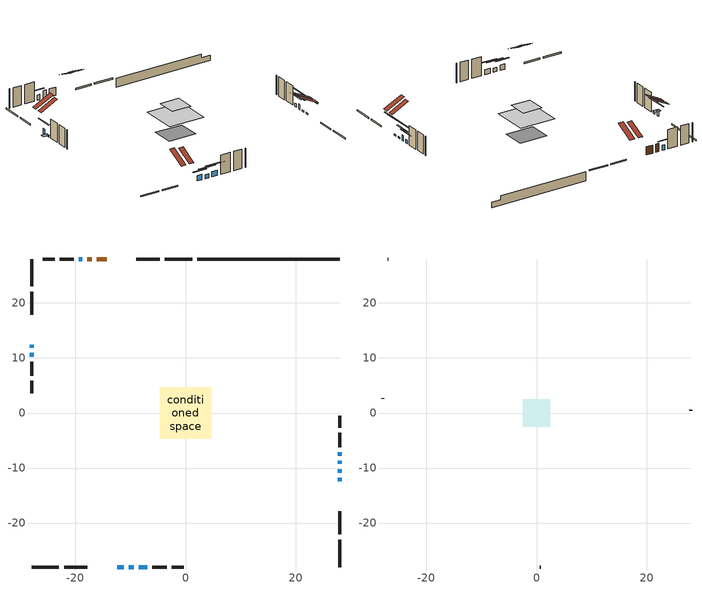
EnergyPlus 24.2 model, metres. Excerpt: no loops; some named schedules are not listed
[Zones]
conditioned space
 floor adiabatic (AdiabaticFloorConstruction): -4.67,-4.67 -4.67,4.67 4.67,4.67 4.67,-4.67 z3.3
 floor foundation (Slab1 construction): -3.62,-2.84 -3.62,2.84 3.62,2.84 3.62,-2.84 z-1.43
 wall outside (RimJoist1 construction): 1.22,27.99 -3.77,27.99 / -27.99,-27.99 -23.01,-27.99 / -27.99,27.99 -27.99,23.01 / 27.99,-27.99 27.99,-23.01 z0.86:1.16
 wall outside (RimJoist2 construction): -4.7,27.99 -8.96,27.99 / -22.08,-27.99 -17.82,-27.99 / -27.99,22.08 -27.99,17.82 / 27.99,-22.08 27.99,-17.82 z0.86:1.16
 wall outside (AdiabaticWallConstruction 1): -14.33,27.99 -16.09,27.99 / -17.02,27.99 -17.83,27.99 z0.86:2.89
 wall outside (AdiabaticWallConstruction): -18.76,27.99 -19.37,27.99 / -12.45,-27.99 -11.23,-27.99 / -8.46,-27.99 -6.93,-27.99 / -27.99,12.45 -27.99,11.84 / 27.99,-9.26 27.99,-8.65 z0.86:2.18; 27.99,-12.45 27.99,-11.78 / 27.99,-10.86 27.99,-10.19 / -27.99,10.91 -27.99,10.24 z0.86:1.27; -10.3,-27.99 -9.38,-27.99 z0.86:1.88; 27.99,-7.73 27.99,-7.11 z0.86:1.72
 wall outside (Wall1 construction): -20.3,27.99 -22.85,27.99 / -6,-27.99 -3.45,-27.99 / -27.99,9.32 -27.99,6.76 / 27.99,-6.19 27.99,-3.63 z0.86:5.74
 wall outside (Wall2 construction): -23.78,27.99 -25.98,27.99 / -2.52,-27.99 -0.32,-27.99 / -27.99,5.84 -27.99,3.63 / 27.99,-2.71 27.99,-0.5 z0.86:5.74
 wall foundation (FoundationWall1 construction): 2.15,27.99,-1.43 2.15,27.99,0.86 25.41,27.99,0.86 25.41,27.99,-0.09 27.99,27.99,-0.09 27.99,27.99,-1.43
 window (WindowConstruction): -18.76,27.99 -19.37,27.99 z0.86:2.18
 window (WindowConstruction 8): 27.99,-12.45 27.99,-11.78 z0.86:1.27
 window (WindowConstruction 9): 27.99,-10.85 27.99,-10.19 z0.86:1.27
 window (WindowConstruction 1): -12.45,-27.99 -11.23,-27.99 z0.86:2.18
 window (WindowConstruction 2): -10.3,-27.99 -9.38,-27.99 z0.86:1.87
 window (WindowConstruction 3): -8.45,-27.99 -6.93,-27.99 z0.86:2.18
 window (WindowConstruction 4): -27.99,12.45 -27.99,11.84 z0.86:2.18
 window (WindowConstruction 5): 27.99,-9.26 27.99,-8.65 z0.86:2.18
 window (WindowConstruction 6): 27.99,-7.72 27.99,-7.12 z0.86:1.72
 window (WindowConstruction 7): -27.99,10.91 -27.99,10.25 z0.86:1.27
 door (Door): -14.33,27.99 -16.09,27.99 z0.86:2.89
 door (Door 1): -17.02,27.99 -17.83,27.99 z0.86:2.89
 ceiling adiabatic (AdiabaticFloorConstruction): 4.67,-4.67 4.67,4.67 -4.67,4.67 -4.67,-4.67 z3.3
 roof outside (Roof2 construction): -13.4,27.99,5.74 -13.4,23.53,7.97 -12.15,23.53,7.97 -12.15,27.99,5.74; -13.38,-27.99,5.74 -13.38,-23.53,7.97 -14.62,-23.53,7.97 -14.62,-27.99,5.74; -27.99,13.38,5.74 -23.53,13.38,7.97 -23.53,14.62,7.97 -27.99,14.62,5.74; 27.99,-13.38,5.74 23.53,-13.38,7.97 23.53,-14.62,7.97 27.99,-14.62,5.74
attic - vented
 floor to conditioned space (Floor1 construction Reversed): -2.53,-2.53 -2.53,2.53 2.53,2.53 2.53,-2.53 z5.74
 wall outside (Wall3 construction): -26.91,27.99 -27.07,27.99 / 0.61,-27.99 0.77,-27.99 / -27.99,2.7 -27.99,2.55 / 27.99,0.43 27.99,0.58 z0.86:5.74
 roof outside (Roof1 construction): -11.23,27.99,5.74 -11.23,23.21,8.13 -9.89,23.21,8.13 -9.89,27.99,5.74; -15.55,-27.99,5.74 -15.55,-23.21,8.13 -16.89,-23.21,8.13 -16.89,-27.99,5.74; -27.99,15.55,5.74 -23.21,15.55,8.13 -23.21,16.89,8.13 -27.99,16.89,5.74; 27.99,-15.55,5.74 23.21,-15.55,8.13 23.21,-16.89,8.13 27.99,-16.89,5.74
shading: -20.59,27.99 -17.54,27.99 -17.54,28.22 -20.59,28.22 z3.4; 27.99,-7.82 27.99,-16.41 28.22,-16.41 28.22,-7.82 z5.22; 27.99,-6.23 27.99,-14.81 28.22,-14.81 28.22,-6.23 z5.22; -10.01,-27.99 -13.67,-27.99 -13.67,-28.22 -10.01,-28.22 z3.4; -7.55,-27.99 -12.13,-27.99 -12.13,-28.22 -7.55,-28.22 z3.7; -5.1,-27.99 -10.28,-27.99 -10.28,-28.22 -5.1,-28.22 z4.01; -27.99,10.01 -27.99,14.27 -28.22,14.27 -28.22,10.01 z4.01; 27.99,-6.83 27.99,-11.09 28.22,-11.09 28.22,-6.83 z4.01; 27.99,-5.29 27.99,-9.55 28.22,-9.55 28.22,-5.29 z3.55; -27.99,10.1 -27.99,11.06 -29.52,11.06 -29.52,10.1 z1.41
[Building]
Building 1: Terrain=Suburbs
[Site:Location]
Sydney AP_NS: Latitude {deg}=46.16; Longitude {deg}=-60.05; Time Zone {hr}=-4; Elevation {m}=62; Keep Site Location Information=Yes
[Site:GroundTemperature:Shallow]
2.62187, 0.93492, 0.799824, 1.60037, 4.8141, 8.01286, 10.786, 12.5427, 12.692, 11.2632, 8.56075, 5.46011
[Site:WaterMainsTemperature]
Calculation Method=Schedule; Temperature Schedule=mains temperature schedule
[Material] Roughness=Rough; Thermal Absorptance=0.9
Name | Thickness {m} | Conductivity {W/m-K} | Density {kg/m3} | Specific Heat {J/kg-K} | Solar Absorptance | Visible Absorptance
asphalt or fiberglass shingles | 0.00635 | 0.162714 | 1121.4 | 1465.45 | 0.4 | 0.4
ceiling loosefill ins | 0.169333 | 0.0480833 | 16.02 | 1046.75 | 0.7 | 0.7
ceiling stud and cavity | 0.1397 | 0.0920385 | 65.682 | 1177.47 | 0.7 | 0.7
concrete 4.0 in. | 0.1016 | 1.803125 | 2242.8 | 837.4 | 0.7 | 0.7
concrete 8.0 in. | 0.2032 | 1.803125 | 2242.8 | 837.4 | 0.7 | 0.7
door material | 0.04445 | 0.053851 | 512.64 | 1214.23 | 0.7 | 0.7
exterior vertical ins | 0.0642637 | 0.029427 | 32.04 | 1214.23 | 0.7 | 0.7
floor covering | 0.0127 | 0.0433444 | 54.468 | 1339.84 | 0.6 | 0.6
floor rigid ins; wall rigid ins 1 | 0.512978 | 0.029427 | 32.04 | 1214.23 | 0.7 | 0.7
floor stud and cavity | 0.1397 | 1.75129 | 37.0049 | 1207.88 | 0.7 | 0.7
furniture material conditioned space 1 | 0.1524 | 0.115458 | 640.8 | 1214.23 | 0.6 | 0.6
gypsum board | 0.0127 | 0.160291 | 801 | 837.4 | 0.6 | 0.6
gypsum board 1 | 0.0127 | 0.160291 | 801 | 837.4 | 0.7 | 0.7
osb sheathing 0.5 in. | 0.0127 | 0.115458 | 512.64 | 1214.23 | 0.7 | 0.7
osb sheathing 0.75 in. | 0.01905 | 0.115458 | 512.64 | 1214.23 | 0.7 | 0.7
osb sheathing 2.0 in. | 0.0508 | 0.115458 | 512.64 | 1214.23 | 0.7 | 0.7
rim joist rigid ins; wall rigid ins | 0.051816 | 0.029427 | 32.04 | 1214.23 | 0.7 | 0.7
rim joist stud and cavity | 0.0508 | 0.177588 | 50.32683 | 1063.81 | 0.6 | 0.6
rim joist stud and cavity 1 | 0.0508 | 0.0756067 | 125.044 | 1163.47 | 0.6 | 0.6
roof stud and cavity | 0.2032 | 0.117981 | 78.34581 | 1123.46 | 0.7 | 0.7
wall stud and cavity | 0.1397 | 0.188008 | 139.0536 | 1170.24 | 0.7 | 0.7
wall stud and cavity 1 | 0.1397 | 0.379624 | 139.0536 | 1170.24 | 0.7 | 0.7
wall stud and cavity 2 | 0.0889 | 6.1454 | 50.32683 | 1063.81 | 0.6 | 0.6
wall stud and cavity 3 | 0.0889 | 0.380278 | 52.3479 | 1209.89 | 0.7 | 0.7
wall stud and cavity 4 | 0.0889 | 0.391764 | 83.0341 | 1211.67 | 0.7 | 0.7
wood siding | 0.0254 | 0.102417 | 544.68 | 1172.36 | 0.4 | 0.4
wood siding 1 | 0.00254 | 0.102417 | 544.68 | 1172.36 | 0.4 | 0.4
wood siding 2; wood siding 3; wood siding 4 | 0.0254 | 0.102417 | 544.68 | 1172.36 | 0.7 | 0.7
[WindowMaterial:SimpleGlazingSystem]
Name | U-Factor {W/m2-K} | Solar Heat Gain Coefficient
WindowMaterial | 3.01388 | 0.5
WindowMaterial 1 | 3.01388 | 0.52
WindowMaterial 2 | 2.96164 | 0.59
WindowMaterial 3 | 3.04284 | 0.46
WindowMaterial 4 | 3.04284 | 0.41
WindowMaterial 5 | 3.06839 | 0.36
[Construction]
AdiabaticFloorConstruction: floor stud and cavity, floor rigid ins, osb sheathing 0.75 in., floor covering
AdiabaticWallConstruction: wood siding 3, wall rigid ins 1, wall stud and cavity 3, gypsum board
AdiabaticWallConstruction 1: wood siding 4, wall rigid ins 1, wall stud and cavity 3, gypsum board
Door; Door 1: door material
Floor1 construction Reversed: gypsum board, ceiling stud and cavity, ceiling loosefill ins
FoundationWall1 construction: concrete 8.0 in., gypsum board 1
furniture construction conditioned space 1: furniture material conditioned space 1
PartitionWallConstruction: gypsum board, wall stud and cavity 4, gypsum board
RimJoist1 construction: wood siding 2, rim joist stud and cavity
RimJoist2 construction: wood siding 2, rim joist rigid ins, osb sheathing 2.0 in., rim joist stud and cavity 1
Roof1 construction: asphalt or fiberglass shingles
Roof2 construction: asphalt or fiberglass shingles, osb sheathing 0.75 in., roof stud and cavity, gypsum board
Slab1 construction: concrete 4.0 in.
Wall1 construction: wood siding, osb sheathing 0.5 in., wall stud and cavity, gypsum board
Wall2 construction: wood siding, wall rigid ins, osb sheathing 0.5 in., wall stud and cavity 1, gypsum board
Wall3 construction: wood siding 1, wall stud and cavity 2
WindowConstruction; WindowConstruction 1; WindowConstruction 4; WindowConstruction 5: WindowMaterial
WindowConstruction 2: WindowMaterial 1
WindowConstruction 3: WindowMaterial 2
WindowConstruction 6: WindowMaterial 3
WindowConstruction 7; WindowConstruction 8: WindowMaterial 4
WindowConstruction 9: WindowMaterial 5
[Zone] Multiplier=1; Part of Total Floor Area=Yes
Name | Volume {m3}
attic - vented | 9.62609
conditioned space | 303.4
[Space]
Name | Zone | Volume {m3}
attic - vented 1 | attic - vented | 9.62609
conditioned space 1 | conditioned space | 303.4
[ZoneInfiltration:EffectiveLeakageArea]
infil attic - vented 1: Zone or Space=attic - vented 1; Schedule=Always On Discrete; Effective Air Leakage Area {cm2}=901.765; Stack Coefficient=0.000505336; Wind Coefficient=1.51883e-05
[ZoneMixing]
whole house fan mix: Zone or Space=attic - vented; Schedule=Always On Continuous; Design Flow Rate Calculation Method=Flow/Zone; Design Flow Rate {m3/s}=0; Source Zone or Space=conditioned space
[SurfaceProperty:ExposedFoundationPerimeter]
Slab1: Exposed Perimeter Calculation Method=TotalExposedPerimeter; Total Exposed Perimeter {m}=25.848
[InternalMass] Zone or ZoneList=conditioned space; Space or SpaceList=conditioned space 1
Name | Construction | Surface Area {m2}
furniture mass conditioned space 1 | furniture construction conditioned space 1 | 51.32
partition wall mass | PartitionWallConstruction | 128.3
[Lights]
interior lighting: Zone or ZoneList or Space or SpaceList=conditioned space 1; Schedule=interior lighting schedule; Design Level Calculation Method=LightingLevel; Lighting Level {W}=343.2; Return Air Fraction=0; Fraction Radiant=0.6; Fraction Visible=0.2; Fraction Replaceable=1
[People]
occupants: Zone or ZoneList or Space or SpaceList=conditioned space 1; Number of People Schedule=occupants schedule; Number of People Calculation Method=People; Number of People=3; Fraction Radiant=0.314171; Sensible Heat Fraction=0.56303; Activity Level Schedule=occupants activity schedule; Carbon Dioxide Generation Rate {m3/s-W}=0; Enable ASHRAE 55 Comfort Warnings=No; Mean Radiant Temperature Calculation Type=EnclosureAveraged
[ElectricEquipment] Zone or ZoneList or Space or SpaceList=conditioned space 1; Design Level Calculation Method=EquipmentLevel
Name | Schedule | Design Level {W} | Fraction Latent | Fraction Radiant | Fraction Lost
clothes dryer | clothes dryer schedule | 140.772 | 0.015 | 0.081 | 0.85
clothes washer | clothes washer schedule | 32.1985 | 0.03 | 0.162 | 0.7
cooking range | cooking range schedule | 215.147 | 0.08 | 0.432 | 0.2
dishwasher | dishwasher schedule | 66.8632 | 0.3 | 0.18 | 0.4
fridge | fridge schedule | 72.9452 | 0 | 0.6 | 0
mech vent bath fan 0 | mech vent bath fan 0 schedule | 50.2 | 0 | 0 | 1
mech vent bath fan 1 | mech vent bath fan 1 schedule | 50.2 | 0 | 0 | 1
mech vent house fan | mech vent house fan schedule | 0 | 0 | 0 | 1
mech vent house fan cfis | mech vent house fan cfis schedule | 0 | 0 | 0 | 0
misc plug loads | misc plug loads schedule | 494.7 | 0.045 | 0.513 | 0.1
whole house fan | Always On Discrete | 0 | 0 | 0 | 1
[OtherEquipment] Zone or ZoneList or Space or SpaceList=conditioned space 1; Design Level Calculation Method=EquipmentLevel
Name | Fuel Type | Schedule | Design Level {W} | Fraction Latent | Fraction Radiant | Fraction Lost
clothes dryer 1 | Electricity | clothes dryer schedule | 0 | 0.015 | 0.081 | 0.85
cooking range 1 | Electricity | cooking range schedule | 0 | 0.08 | 0.432 | 0.2
general water use latent | None | general water use schedule | 62.594 | 1 | 0 | 0
general water use sensible | None | general water use schedule | -61.6891 | 0 | 0.6 | 0
mech vent house fan latent load | None | Always On Discrete | 0 | 1 | 0 | 0
mech vent house fan sensible load | None | Always On Discrete | 0 | 0 | 0 | 0
water heater energy adjustment1 | Electricity | Always On Discrete | 0.01 | 0 | 0 | 1
[ZoneInfiltration:DesignFlowRate] Zone or ZoneList or Space or SpaceList=conditioned space 1; Schedule=Always On Discrete; Design Flow Rate Calculation Method=Flow/Zone; Design Flow Rate {m3/s}=0
infil flow; natural vent flow; whole house fan flow
[Foundation:Kiva]
Foundation Kiva 1: Initial Indoor Air Temperature {C}=18; Wall Height Above Grade {m}=0.859993; Wall Depth Below Slab {m}=0.2032; Custom Block Material Name 1=exterior vertical ins; Custom Block Depth 1 {m}=2.28999; Custom Block X Position 1 {m}=0.2159; Custom Block Z Position 1 {m}=0
[Foundation:Kiva:Settings]
Soil Conductivity {W/m-K}=0.849921; Soil Density {kg/m3}=1842.3; Soil Specific Heat {J/kg-K}=418.7; Ground Solar Absorptivity=0.9; Ground Thermal Absorptivity=0.9; Ground Surface Roughness {m}=0.03; Far-Field Width {m}=40; Deep-Ground Boundary Condition=ZeroFlux; Deep-Ground Depth {m}=40; Minimum Cell Dimension {m}=0.2; Maximum Cell Growth Coefficient=3; Simulation Timestep=Timestep
[Exterior:Lights]
exterior lighting: Schedule=exterior lighting schedule; Design Level {W}=75.6
[Schedule:Constant]
Name | Hourly Value
Always On Continuous; mech vent house fan schedule; mech vent house fan cfis schedule; Always On Discrete | 1
occupants activity schedule | 117.228
fridge schedule | 0
[Schedule:Week:Daily]
interior lighting schedule Week Rule - Jan1-Jan27: interior lighting schedule day, interior lighting schedule day, interior lighting schedule day, interior lighting schedule day, interior lighting schedule day, interior lighting schedule day, interior lighting schedule day, interior lighting schedule default day, interior lighting schedule default day, interior lighting schedule default day, interior lighting schedule default day, interior lighting schedule default day
interior lighting schedule Week Rule - Jan28-Feb3: interior lighting schedule day, interior lighting schedule day, interior lighting schedule day, interior lighting schedule day, interior lighting schedule day 1, interior lighting schedule day 1, interior lighting schedule day 1, interior lighting schedule default day, interior lighting schedule default day, interior lighting schedule default day, interior lighting schedule default day, interior lighting schedule default day
interior lighting schedule Week Rule - Feb4-Feb24: interior lighting schedule day 1, interior lighting schedule day 1, interior lighting schedule day 1, interior lighting schedule day 1, interior lighting schedule day 1, interior lighting schedule day 1, interior lighting schedule day 1, interior lighting schedule default day, interior lighting schedule default day, interior lighting schedule default day, interior lighting schedule default day, interior lighting schedule default day
interior lighting schedule Week Rule - Feb25-Mar3: interior lighting schedule day 1, interior lighting schedule day 1, interior lighting schedule day 1, interior lighting schedule day 1, interior lighting schedule day 2, interior lighting schedule day 2, interior lighting schedule day 2, interior lighting schedule default day, interior lighting schedule default day, interior lighting schedule default day, interior lighting schedule default day, interior lighting schedule default day
interior lighting schedule Week Rule - Mar4-Mar31: interior lighting schedule day 2, interior lighting schedule day 2, interior lighting schedule day 2, interior lighting schedule day 2, interior lighting schedule day 2, interior lighting schedule day 2, interior lighting schedule day 2, interior lighting schedule default day, interior lighting schedule default day, interior lighting schedule default day, interior lighting schedule default day, interior lighting schedule default day
interior lighting schedule Week Rule - Apr1-Apr28: interior lighting schedule day 3, interior lighting schedule day 3, interior lighting schedule day 3, interior lighting schedule day 3, interior lighting schedule day 3, interior lighting schedule day 3, interior lighting schedule day 3, interior lighting schedule default day, interior lighting schedule default day, interior lighting schedule default day, interior lighting schedule default day, interior lighting schedule default day
interior lighting schedule Week Rule - Apr29-May5: interior lighting schedule day 3, interior lighting schedule day 3, interior lighting schedule day 4, interior lighting schedule day 4, interior lighting schedule day 4, interior lighting schedule day 4, interior lighting schedule day 4, interior lighting schedule default day, interior lighting schedule default day, interior lighting schedule default day, interior lighting schedule default day, interior lighting schedule default day
interior lighting schedule Week Rule - May6-May26: interior lighting schedule day 4, interior lighting schedule day 4, interior lighting schedule day 4, interior lighting schedule day 4, interior lighting schedule day 4, interior lighting schedule day 4, interior lighting schedule day 4, interior lighting schedule default day, interior lighting schedule default day, interior lighting schedule default day, interior lighting schedule default day, interior lighting schedule default day
interior lighting schedule Week Rule - May27-Jun2: interior lighting schedule day 4, interior lighting schedule day 4, interior lighting schedule day 4, interior lighting schedule day 4, interior lighting schedule day 4, interior lighting schedule day 5, interior lighting schedule day 5, interior lighting schedule default day, interior lighting schedule default day, interior lighting schedule default day, interior lighting schedule default day, interior lighting schedule default day
interior lighting schedule Week Rule - Jun3-Jun30: interior lighting schedule day 5, interior lighting schedule day 5, interior lighting schedule day 5, interior lighting schedule day 5, interior lighting schedule day 5, interior lighting schedule day 5, interior lighting schedule day 5, interior lighting schedule default day, interior lighting schedule default day, interior lighting schedule default day, interior lighting schedule default day, interior lighting schedule default day
interior lighting schedule Week Rule - Jul1-Jul28: interior lighting schedule day 6, interior lighting schedule day 6, interior lighting schedule day 6, interior lighting schedule day 6, interior lighting schedule day 6, interior lighting schedule day 6, interior lighting schedule day 6, interior lighting schedule default day, interior lighting schedule default day, interior lighting schedule default day, interior lighting schedule default day, interior lighting schedule default day
interior lighting schedule Week Rule - Jul29-Aug4: interior lighting schedule day 6, interior lighting schedule day 6, interior lighting schedule day 6, interior lighting schedule day 7, interior lighting schedule day 7, interior lighting schedule day 7, interior lighting schedule day 7, interior lighting schedule default day, interior lighting schedule default day, interior lighting schedule default day, interior lighting schedule default day, interior lighting schedule default day
interior lighting schedule Week Rule - Aug5-Aug25: interior lighting schedule day 7, interior lighting schedule day 7, interior lighting schedule day 7, interior lighting schedule day 7, interior lighting schedule day 7, interior lighting schedule day 7, interior lighting schedule day 7, interior lighting schedule default day, interior lighting schedule default day, interior lighting schedule default day, interior lighting schedule default day, interior lighting schedule default day
interior lighting schedule Week Rule - Aug26-Sep1: interior lighting schedule day 7, interior lighting schedule day 7, interior lighting schedule day 7, interior lighting schedule day 7, interior lighting schedule day 7, interior lighting schedule day 7, interior lighting schedule day 8, interior lighting schedule default day, interior lighting schedule default day, interior lighting schedule default day, interior lighting schedule default day, interior lighting schedule default day
interior lighting schedule Week Rule - Sep2-Sep29: interior lighting schedule day 8, interior lighting schedule day 8, interior lighting schedule day 8, interior lighting schedule day 8, interior lighting schedule day 8, interior lighting schedule day 8, interior lighting schedule day 8, interior lighting schedule default day, interior lighting schedule default day, interior lighting schedule default day, interior lighting schedule default day, interior lighting schedule default day
interior lighting schedule Week Rule - Sep30-Oct6: interior lighting schedule day 8, interior lighting schedule day 9, interior lighting schedule day 9, interior lighting schedule day 9, interior lighting schedule day 9, interior lighting schedule day 9, interior lighting schedule day 9, interior lighting schedule default day, interior lighting schedule default day, interior lighting schedule default day, interior lighting schedule default day, interior lighting schedule default day
interior lighting schedule Week Rule - Oct7-Oct27: interior lighting schedule day 9, interior lighting schedule day 9, interior lighting schedule day 9, interior lighting schedule day 9, interior lighting schedule day 9, interior lighting schedule day 9, interior lighting schedule day 9, interior lighting schedule default day, interior lighting schedule default day, interior lighting schedule default day, interior lighting schedule default day, interior lighting schedule default day
interior lighting schedule Week Rule - Oct28-Nov3: interior lighting schedule day 9, interior lighting schedule day 9, interior lighting schedule day 9, interior lighting schedule day 9, interior lighting schedule day 10, interior lighting schedule day 10, interior lighting schedule day 10, interior lighting schedule default day, interior lighting schedule default day, interior lighting schedule default day, interior lighting schedule default day, interior lighting schedule default day
interior lighting schedule Week Rule - Nov4-Nov24: interior lighting schedule day 10, interior lighting schedule day 10, interior lighting schedule day 10, interior lighting schedule day 10, interior lighting schedule day 10, interior lighting schedule day 10, interior lighting schedule day 10, interior lighting schedule default day, interior lighting schedule default day, interior lighting schedule default day, interior lighting schedule default day, interior lighting schedule default day
interior lighting schedule Week Rule - Nov25-Dec1: interior lighting schedule day 10, interior lighting schedule day 10, interior lighting schedule day 10, interior lighting schedule day 10, interior lighting schedule day 10, interior lighting schedule day 10, interior lighting schedule day 11, interior lighting schedule default day, interior lighting schedule default day, interior lighting schedule default day, interior lighting schedule default day, interior lighting schedule default day
interior lighting schedule Week Rule - Dec2-Dec31: interior lighting schedule day 11, interior lighting schedule day 11, interior lighting schedule day 11, interior lighting schedule day 11, interior lighting schedule day 11, interior lighting schedule day 11, interior lighting schedule day 11, interior lighting schedule default day, interior lighting schedule default day, interior lighting schedule default day, interior lighting schedule default day, interior lighting schedule default day
occupants schedule Week Rule - Jan1-Dec31: occupants schedule day, occupants schedule day, occupants schedule day, occupants schedule day, occupants schedule day, occupants schedule day, occupants schedule day, occupants schedule default day, occupants schedule default day, occupants schedule default day, occupants schedule default day, occupants schedule default day
clothes dryer schedule Week Rule - Jan1-Dec31: clothes dryer schedule day, clothes dryer schedule day, clothes dryer schedule day, clothes dryer schedule day, clothes dryer schedule day, clothes dryer schedule day, clothes dryer schedule day, clothes dryer schedule default day, clothes dryer schedule default day, clothes dryer schedule default day, clothes dryer schedule default day, clothes dryer schedule default day
clothes washer schedule Week Rule - Jan1-Dec31: clothes washer schedule day, clothes washer schedule day, clothes washer schedule day, clothes washer schedule day, clothes washer schedule day, clothes washer schedule day, clothes washer schedule day, clothes washer schedule default day, clothes washer schedule default day, clothes washer schedule default day, clothes washer schedule default day, clothes washer schedule default day
cooking range schedule Week Rule - Jan1-Dec31: cooking range schedule day, cooking range schedule day, cooking range schedule day, cooking range schedule day, cooking range schedule day, cooking range schedule day, cooking range schedule day, cooking range schedule default day, cooking range schedule default day, cooking range schedule default day, cooking range schedule default day, cooking range schedule default day
dishwasher schedule Week Rule - Jan1-Dec31: dishwasher schedule day, dishwasher schedule day, dishwasher schedule day, dishwasher schedule day, dishwasher schedule day, dishwasher schedule day, dishwasher schedule day, dishwasher schedule default day, dishwasher schedule default day, dishwasher schedule default day, dishwasher schedule default day, dishwasher schedule default day
mech vent bath fan 0 schedule Week Rule - Jan1-Dec31: mech vent bath fan 0 schedule day, mech vent bath fan 0 schedule day, mech vent bath fan 0 schedule day, mech vent bath fan 0 schedule day, mech vent bath fan 0 schedule day, mech vent bath fan 0 schedule day, mech vent bath fan 0 schedule day, mech vent bath fan 0 schedule default day, mech vent bath fan 0 schedule default day, mech vent bath fan 0 schedule default day, mech vent bath fan 0 schedule default day, mech vent bath fan 0 schedule default day
mech vent bath fan 1 schedule Week Rule - Jan1-Dec31: mech vent bath fan 1 schedule day, mech vent bath fan 1 schedule day, mech vent bath fan 1 schedule day, mech vent bath fan 1 schedule day, mech vent bath fan 1 schedule day, mech vent bath fan 1 schedule day, mech vent bath fan 1 schedule day, mech vent bath fan 1 schedule default day, mech vent bath fan 1 schedule default day, mech vent bath fan 1 schedule default day, mech vent bath fan 1 schedule default day, mech vent bath fan 1 schedule default day
misc plug loads schedule Week Rule - Jan1-Dec31: misc plug loads schedule day, misc plug loads schedule day, misc plug loads schedule day, misc plug loads schedule day, misc plug loads schedule day, misc plug loads schedule day, misc plug loads schedule day, misc plug loads schedule default day, misc plug loads schedule default day, misc plug loads schedule default day, misc plug loads schedule default day, misc plug loads schedule default day
general water use schedule Week Rule - Jan1-Dec31: general water use schedule day, general water use schedule day, general water use schedule day, general water use schedule day, general water use schedule day, general water use schedule day, general water use schedule day, general water use schedule default day, general water use schedule default day, general water use schedule default day, general water use schedule default day, general water use schedule default day
exterior lighting schedule Week Rule - Jan1-Jan27: exterior lighting schedule day, exterior lighting schedule day, exterior lighting schedule day, exterior lighting schedule day, exterior lighting schedule day, exterior lighting schedule day, exterior lighting schedule day, exterior lighting schedule default day, exterior lighting schedule default day, exterior lighting schedule default day, exterior lighting schedule default day, exterior lighting schedule default day
exterior lighting schedule Week Rule - Jan28-Feb3: exterior lighting schedule day, exterior lighting schedule day, exterior lighting schedule day, exterior lighting schedule day, exterior lighting schedule day 1, exterior lighting schedule day 1, exterior lighting schedule day 1, exterior lighting schedule default day, exterior lighting schedule default day, exterior lighting schedule default day, exterior lighting schedule default day, exterior lighting schedule default day
exterior lighting schedule Week Rule - Feb4-Feb24: exterior lighting schedule day 1, exterior lighting schedule day 1, exterior lighting schedule day 1, exterior lighting schedule day 1, exterior lighting schedule day 1, exterior lighting schedule day 1, exterior lighting schedule day 1, exterior lighting schedule default day, exterior lighting schedule default day, exterior lighting schedule default day, exterior lighting schedule default day, exterior lighting schedule default day
exterior lighting schedule Week Rule - Feb25-Mar3: exterior lighting schedule day 1, exterior lighting schedule day 1, exterior lighting schedule day 1, exterior lighting schedule day 1, exterior lighting schedule day 2, exterior lighting schedule day 2, exterior lighting schedule day 2, exterior lighting schedule default day, exterior lighting schedule default day, exterior lighting schedule default day, exterior lighting schedule default day, exterior lighting schedule default day
exterior lighting schedule Week Rule - Mar4-Mar31: exterior lighting schedule day 2, exterior lighting schedule day 2, exterior lighting schedule day 2, exterior lighting schedule day 2, exterior lighting schedule day 2, exterior lighting schedule day 2, exterior lighting schedule day 2, exterior lighting schedule default day, exterior lighting schedule default day, exterior lighting schedule default day, exterior lighting schedule default day, exterior lighting schedule default day
exterior lighting schedule Week Rule - Apr1-Apr28: exterior lighting schedule day 3, exterior lighting schedule day 3, exterior lighting schedule day 3, exterior lighting schedule day 3, exterior lighting schedule day 3, exterior lighting schedule day 3, exterior lighting schedule day 3, exterior lighting schedule default day, exterior lighting schedule default day, exterior lighting schedule default day, exterior lighting schedule default day, exterior lighting schedule default day
exterior lighting schedule Week Rule - Apr29-May5: exterior lighting schedule day 3, exterior lighting schedule day 3, exterior lighting schedule day 4, exterior lighting schedule day 4, exterior lighting schedule day 4, exterior lighting schedule day 4, exterior lighting schedule day 4, exterior lighting schedule default day, exterior lighting schedule default day, exterior lighting schedule default day, exterior lighting schedule default day, exterior lighting schedule default day
exterior lighting schedule Week Rule - May6-May26: exterior lighting schedule day 4, exterior lighting schedule day 4, exterior lighting schedule day 4, exterior lighting schedule day 4, exterior lighting schedule day 4, exterior lighting schedule day 4, exterior lighting schedule day 4, exterior lighting schedule default day, exterior lighting schedule default day, exterior lighting schedule default day, exterior lighting schedule default day, exterior lighting schedule default day
exterior lighting schedule Week Rule - May27-Jun2: exterior lighting schedule day 4, exterior lighting schedule day 4, exterior lighting schedule day 4, exterior lighting schedule day 4, exterior lighting schedule day 4, exterior lighting schedule day 5, exterior lighting schedule day 5, exterior lighting schedule default day, exterior lighting schedule default day, exterior lighting schedule default day, exterior lighting schedule default day, exterior lighting schedule default day
exterior lighting schedule Week Rule - Jun3-Jun30: exterior lighting schedule day 5, exterior lighting schedule day 5, exterior lighting schedule day 5, exterior lighting schedule day 5, exterior lighting schedule day 5, exterior lighting schedule day 5, exterior lighting schedule day 5, exterior lighting schedule default day, exterior lighting schedule default day, exterior lighting schedule default day, exterior lighting schedule default day, exterior lighting schedule default day
exterior lighting schedule Week Rule - Jul1-Jul28: exterior lighting schedule day 6, exterior lighting schedule day 6, exterior lighting schedule day 6, exterior lighting schedule day 6, exterior lighting schedule day 6, exterior lighting schedule day 6, exterior lighting schedule day 6, exterior lighting schedule default day, exterior lighting schedule default day, exterior lighting schedule default day, exterior lighting schedule default day, exterior lighting schedule default day
exterior lighting schedule Week Rule - Jul29-Aug4: exterior lighting schedule day 6, exterior lighting schedule day 6, exterior lighting schedule day 6, exterior lighting schedule day 7, exterior lighting schedule day 7, exterior lighting schedule day 7, exterior lighting schedule day 7, exterior lighting schedule default day, exterior lighting schedule default day, exterior lighting schedule default day, exterior lighting schedule default day, exterior lighting schedule default day
exterior lighting schedule Week Rule - Aug5-Aug25: exterior lighting schedule day 7, exterior lighting schedule day 7, exterior lighting schedule day 7, exterior lighting schedule day 7, exterior lighting schedule day 7, exterior lighting schedule day 7, exterior lighting schedule day 7, exterior lighting schedule default day, exterior lighting schedule default day, exterior lighting schedule default day, exterior lighting schedule default day, exterior lighting schedule default day
exterior lighting schedule Week Rule - Aug26-Sep1: exterior lighting schedule day 7, exterior lighting schedule day 7, exterior lighting schedule day 7, exterior lighting schedule day 7, exterior lighting schedule day 7, exterior lighting schedule day 7, exterior lighting schedule day 8, exterior lighting schedule default day, exterior lighting schedule default day, exterior lighting schedule default day, exterior lighting schedule default day, exterior lighting schedule default day
exterior lighting schedule Week Rule - Sep2-Sep29: exterior lighting schedule day 8, exterior lighting schedule day 8, exterior lighting schedule day 8, exterior lighting schedule day 8, exterior lighting schedule day 8, exterior lighting schedule day 8, exterior lighting schedule day 8, exterior lighting schedule default day, exterior lighting schedule default day, exterior lighting schedule default day, exterior lighting schedule default day, exterior lighting schedule default day
exterior lighting schedule Week Rule - Sep30-Oct6: exterior lighting schedule day 8, exterior lighting schedule day 9, exterior lighting schedule day 9, exterior lighting schedule day 9, exterior lighting schedule day 9, exterior lighting schedule day 9, exterior lighting schedule day 9, exterior lighting schedule default day, exterior lighting schedule default day, exterior lighting schedule default day, exterior lighting schedule default day, exterior lighting schedule default day
exterior lighting schedule Week Rule - Oct7-Oct27: exterior lighting schedule day 9, exterior lighting schedule day 9, exterior lighting schedule day 9, exterior lighting schedule day 9, exterior lighting schedule day 9, exterior lighting schedule day 9, exterior lighting schedule day 9, exterior lighting schedule default day, exterior lighting schedule default day, exterior lighting schedule default day, exterior lighting schedule default day, exterior lighting schedule default day
[Schedule:Year]
interior lighting schedule: interior lighting schedule Week Rule - Jan1-Jan27, 1, 1, 1, 27, interior lighting schedule Week Rule - Jan28-Feb3, 1, 28, 2, 3, interior lighting schedule Week Rule - Feb4-Feb24, 2, 4, 2, 24, interior lighting schedule Week Rule - Feb25-Mar3, 2, 25, 3, 3, interior lighting schedule Week Rule - Mar4-Mar31, 3, 4, 3, 31, interior lighting schedule Week Rule - Apr1-Apr28, 4, 1, 4, 28, interior lighting schedule Week Rule - Apr29-May5, 4, 29, 5, 5, interior lighting schedule Week Rule - May6-May26, 5, 6, 5, 26, interior lighting schedule Week Rule - May27-Jun2, 5, 27, 6, 2, interior lighting schedule Week Rule - Jun3-Jun30, 6, 3, 6, 30, interior lighting schedule Week Rule - Jul1-Jul28, 7, 1, 7, 28, interior lighting schedule Week Rule - Jul29-Aug4, 7, 29, 8, 4, interior lighting schedule Week Rule - Aug5-Aug25, 8, 5, 8, 25, interior lighting schedule Week Rule - Aug26-Sep1, 8, 26, 9, 1, interior lighting schedule Week Rule - Sep2-Sep29, 9, 2, 9, 29, interior lighting schedule Week Rule - Sep30-Oct6, 9, 30, 10, 6, interior lighting schedule Week Rule - Oct7-Oct27, 10, 7, 10, 27, interior lighting schedule Week Rule - Oct28-Nov3, 10, 28, 11, 3, interior lighting schedule Week Rule - Nov4-Nov24, 11, 4, 11, 24, interior lighting schedule Week Rule - Nov25-Dec1, 11, 25, 12, 1, interior lighting schedule Week Rule - Dec2-Dec31, 12, 2, 12, 31
occupants schedule: occupants schedule Week Rule - Jan1-Dec31, 1, 1, 12, 31
clothes dryer schedule: clothes dryer schedule Week Rule - Jan1-Dec31, 1, 1, 12, 31
clothes washer schedule: clothes washer schedule Week Rule - Jan1-Dec31, 1, 1, 12, 31
cooking range schedule: cooking range schedule Week Rule - Jan1-Dec31, 1, 1, 12, 31
dishwasher schedule: dishwasher schedule Week Rule - Jan1-Dec31, 1, 1, 12, 31
mech vent bath fan 0 schedule: mech vent bath fan 0 schedule Week Rule - Jan1-Dec31, 1, 1, 12, 31
mech vent bath fan 1 schedule: mech vent bath fan 1 schedule Week Rule - Jan1-Dec31, 1, 1, 12, 31
misc plug loads schedule: misc plug loads schedule Week Rule - Jan1-Dec31, 1, 1, 12, 31
general water use schedule: general water use schedule Week Rule - Jan1-Dec31, 1, 1, 12, 31
exterior lighting schedule: exterior lighting schedule Week Rule - Jan1-Jan27, 1, 1, 1, 27, exterior lighting schedule Week Rule - Jan28-Feb3, 1, 28, 2, 3, exterior lighting schedule Week Rule - Feb4-Feb24, 2, 4, 2, 24, exterior lighting schedule Week Rule - Feb25-Mar3, 2, 25, 3, 3, exterior lighting schedule Week Rule - Mar4-Mar31, 3, 4, 3, 31, exterior lighting schedule Week Rule - Apr1-Apr28, 4, 1, 4, 28, exterior lighting schedule Week Rule - Apr29-May5, 4, 29, 5, 5, exterior lighting schedule Week Rule - May6-May26, 5, 6, 5, 26, exterior lighting schedule Week Rule - May27-Jun2, 5, 27, 6, 2, exterior lighting schedule Week Rule - Jun3-Jun30, 6, 3, 6, 30, exterior lighting schedule Week Rule - Jul1-Jul28, 7, 1, 7, 28, exterior lighting schedule Week Rule - Jul29-Aug4, 7, 29, 8, 4, exterior lighting schedule Week Rule - Aug5-Aug25, 8, 5, 8, 25, exterior lighting schedule Week Rule - Aug26-Sep1, 8, 26, 9, 1, exterior lighting schedule Week Rule - Sep2-Sep29, 9, 2, 9, 29, exterior lighting schedule Week Rule - Sep30-Oct6, 9, 30, 10, 6, exterior lighting schedule Week Rule - Oct7-Oct27, 10, 7, 10, 27, exterior lighting schedule Week Rule - Oct28-Nov3, 10, 28, 11, 3, exterior lighting schedule Week Rule - Nov4-Nov24, 11, 4, 11, 24, exterior lighting schedule Week Rule - Nov25-Dec1, 11, 25, 12, 1, exterior lighting schedule Week Rule - Dec2-Dec31, 12, 2, 12, 31
[Schedule:Compact]
mains temperature schedule: Through: 01/01, For: AllDays, Until: 24:00, 6.99889, Through: 01/02, For: AllDays, Until: 24:00, 6.94278, Through: 01/03, For: AllDays, Until: 24:00, 6.88722, Through: 01/04, For: AllDays, Until: 24:00, 6.83278, Through: 01/05, For: AllDays, Until: 24:00, 6.77944, Through: 01/06, For: AllDays, Until: 24:00, 6.72722, Through: 01/07, For: AllDays, Until: 24:00, 6.67556, Through: 01/08, For: AllDays, Until: 24:00, 6.62444, Through: 01/09, For: AllDays, Until: 24:00, 6.575, Through: 01/10, For: AllDays, Until: 24:00, 6.52611, Through: 01/11, For: AllDays, Until: 24:00, 6.47889, Through: 01/12, For: AllDays, Until: 24:00, 6.43222, Through: 01/13, For: AllDays, Until: 24:00, 6.38611, Through: 01/14, For: AllDays, Until: 24:00, 6.34167, Through: 01/15, For: AllDays, Until: 24:00, 6.29833, Through: 01/16, For: AllDays, Until: 24:00, 6.25556, Through: 01/17, For: AllDays, Until: 24:00, 6.21444, Through: 01/18, For: AllDays, Until: 24:00, 6.17389, Through: 01/19, For: AllDays, Until: 24:00, 6.135, Through: 01/20, For: AllDays, Until: 24:00, 6.09667, Through: 01/21, For: AllDays, Until: 24:00, 6.06, Through: 01/22, For: AllDays, Until: 24:00, 6.02389, Through: 01/23, For: AllDays, Until: 24:00, 5.98944, Through: 01/24, For: AllDays, Until: 24:00, 5.95611, Through: 01/25, For: AllDays, Until: 24:00, 5.92333, Through: 01/26, For: AllDays, Until: 24:00, 5.89222, Through: 01/27, For: AllDays, Until: 24:00, 5.86278, Through: 01/28, For: AllDays, Until: 24:00, 5.83389, Through: 01/29, For: AllDays, Until: 24:00, 5.80611, Through: 01/30, For: AllDays, Until: 24:00, 5.78, Through: 01/31, For: AllDays, Until: 24:00, 5.755, Through: 02/01, For: AllDays, Until: 24:00, 5.73111, Through: 02/02, For: AllDays, Until: 24:00, 5.70833, Through: 02/03, For: AllDays, Until: 24:00, 5.68722, Through: 02/04, For: AllDays, Until: 24:00, 5.66667, Through: 02/05, For: AllDays, Until: 24:00, 5.64778, Through: 02/06, For: AllDays, Until: 24:00, 5.63056, Through: 02/07, For: AllDays, Until: 24:00, 5.61389, Through: 02/08, For: AllDays, Until: 24:00, 5.59889, Through: 02/09, For: AllDays, Until: 24:00, 5.585, Through: 02/10, For: AllDays, Until: 24:00, 5.57278, Through: 02/11, For: AllDays, Until: 24:00, 5.56167, Through: 02/12, For: AllDays, Until: 24:00, 5.55167, Through: 02/13, For: AllDays, Until: 24:00, 5.54278, Through: 02/14, For: AllDays, Until: 24:00, 5.53556, Through: 02/15, For: AllDays, Until: 24:00, 5.52944, Through: 02/16, For: AllDays, Until: 24:00, 5.52444, Through: 02/17, For: AllDays, Until: 24:00, 5.52111, Through: 02/18, For: AllDays, Until: 24:00, 5.51889, Through: 02/19, For: AllDays, Until: 24:00, 5.51833, Through: 02/20, For: AllDays, Until: 24:00, 5.51889, Through: 02/21, For: AllDays, Until: 24:00, 5.52056, Through: 02/22, For: AllDays, Until: 24:00, 5.52333, Through: 02/23, For: AllDays, Until: 24:00, 5.52778, Through: 02/24, For: AllDays, Until: 24:00, 5.53333, Through: 02/25, For: AllDays, Until: 24:00, 5.54056, Through: 02/26, For: AllDays, Until: 24:00, 5.54833, Through: 02/27, For: AllDays, Until: 24:00, 5.55833, Through: 02/28, For: AllDays, Until: 24:00, 5.56889, Through: 03/01, For: AllDays, Until: 24:00, 5.58111, Through: 03/02, For: AllDays, Until: 24:00, 5.59444, Through: 03/03, For: AllDays, Until: 24:00, 5.60889, Through: 03/04, For: AllDays, Until: 24:00, 5.625, Through: 03/05, For: AllDays, Until: 24:00, 5.64222, Through: 03/06, For: AllDays, Until: 24:00, 5.66056, Through: 03/07, For: AllDays, Until: 24:00, 5.68056, Through: 03/08, For: AllDays, Until: 24:00, 5.70167, Through: 03/09, For: AllDays, Until: 24:00, 5.72389, Through: 03/10, For: AllDays, Until: 24:00, 5.74722, Through: 03/11, For: AllDays, Until: 24:00, 5.77167, Through: 03/12, For: AllDays, Until: 24:00, 5.79778, Through: 03/13, For: AllDays, Until: 24:00, 5.825, Through: 03/14, For: AllDays, Until: 24:00, 5.85333, Through: 03/15, For: AllDays, Until: 24:00, 5.88278, Through: 03/16, For: AllDays, Until: 24:00, 5.91333, Through: 03/17, For: AllDays, Until: 24:00, 5.94556, Through: 03/18, For: AllDays, Until: 24:00, 5.97889, Through: 03/19, For: AllDays, Until: 24:00, 6.01278, Through: 03/20, For: AllDays, Until: 24:00, 6.04833, Through: 03/21, For: AllDays, Until: 24:00, 6.085, Through: 03/22, For: AllDays, Until: 24:00, 6.12278, Through: 03/23, For: AllDays, Until: 24:00, 6.16167, Through: 03/24, For: AllDays, Until: 24:00, 6.20167, Through: 03/25, For: AllDays, Until: 24:00, 6.24222, Through: 03/26, For: AllDays, Until: 24:00, 6.28444, Through: 03/27, For: AllDays, Until: 24:00, 6.32778, Through: 03/28, For: AllDays, Until: 24:00, 6.37222, Through: 03/29, For: AllDays, Until: 24:00, 6.41722, Through: 03/30, For: AllDays, Until: 24:00, 6.46389, Through: 03/31, For: AllDays, Until: 24:00, 6.51111, Through: 04/01, For: AllDays, Until: 24:00, 6.55944, Through: 04/02, For: AllDays, Until: 24:00, 6.60889, Through: 04/03, For: AllDays, Until: 24:00, 6.65944, Through: 04/04, For: AllDays, Until: 24:00, 6.71056, Through: 04/05, For: AllDays, Until: 24:00, 6.76278, Through: 04/06, For: AllDays, Until: 24:00, 6.81611, Through: 04/07, For: AllDays, Until: 24:00, 6.87, Through: 04/08, For: AllDays, Until: 24:00, 6.925, Through: 04/09, For: AllDays, Until: 24:00, 6.98111, Through: 04/10, For: AllDays, Until: 24:00, 7.03778, Through: 04/11, For: AllDays, Until: 24:00, 7.09556, Through: 04/12, For: AllDays, Until: 24:00, 7.15389, Through: 04/13, For: AllDays, Until: 24:00, 7.21333, Through: 04/14, For: AllDays, Until: 24:00, 7.27333, Through: 04/15, For: AllDays, Until: 24:00, 7.33389, Through: 04/16, For: AllDays, Until: 24:00, 7.39556, Through: 04/17, For: AllDays, Until: 24:00, 7.45778, Through: 04/18, For: AllDays, Until: 24:00, 7.52111, Through: 04/19, For: AllDays, Until: 24:00, 7.585, Through: 04/20, For: AllDays, Until: 24:00, 7.64944, Through: 04/21, For: AllDays, Until: 24:00, 7.71444, Through: 04/22, For: AllDays, Until: 24:00, 7.78, Through: 04/23, For: AllDays, Until: 24:00, 7.84667, Through: 04/24, For: AllDays, Until: 24:00, 7.91389, Through: 04/25, For: AllDays, Until: 24:00, 7.98111, Through: 04/26, For: AllDays, Until: 24:00, 8.04944, Through: 04/27, For: AllDays, Until: 24:00, 8.11833, Through: 04/28, For: AllDays, Until: 24:00, 8.18778, Through: 04/29, For: AllDays, Until: 24:00, 8.25722, Through: 04/30, For: AllDays, Until: 24:00, 8.32778, Through: 05/01, For: AllDays, Until: 24:00, 8.39833, Through: 05/02, For: AllDays, Until: 24:00, 8.46944, Through: 05/03, For: AllDays, Until: 24:00, 8.54111, Through: 05/04, For: AllDays, Until: 24:00, 8.61333, Through: 05/05, For: AllDays, Until: 24:00, 8.68556, Through: 05/06, For: AllDays, Until: 24:00, 8.75833, Through: 05/07, For: AllDays, Until: 24:00, 8.83167, Through: 05/08, For: AllDays, Until: 24:00, 8.905, Through: 05/09, For: AllDays, Until: 24:00, 8.97889, Through: 05/10, For: AllDays, Until: 24:00, 9.05278, Through: 05/11, For: AllDays, Until: 24:00, 9.12722, Through: 05/12, For: AllDays, Until: 24:00, 9.20167, Through: 05/13, For: AllDays, Until: 24:00, 9.27667, Through: 05/14, For: AllDays, Until: 24:00, 9.35111, Through: 05/15, For: AllDays, Until: 24:00, 9.42611, Through: 05/16, For: AllDays, Until: 24:00, 9.50167, Through: 05/17, For: AllDays, Until: 24:00, 9.57667, Through: 05/18, For: AllDays, Until: 24:00, 9.65222, Through: 05/19, For: AllDays, Until: 24:00, 9.72778, Through: 05/20, For: AllDays, Until: 24:00, 9.80333, Through: 05/21, For: AllDays, Until: 24:00, 9.87889, Through: 05/22, For: AllDays, Until: 24:00, 9.95444, Through: 05/23, For: AllDays, Until: 24:00, 10.0306, Through: 05/24, For: AllDays, Until: 24:00, 10.1061, Through: 05/25, For: AllDays, Until: 24:00, 10.1811, Through: 05/26, For: AllDays, Until: 24:00, 10.2567, Through: 05/27, For: AllDays, Until: 24:00, 10.3322, Through: 05/28, For: AllDays, Until: 24:00, 10.4072, Through: 05/29, For: AllDays, Until: 24:00, 10.4822, Through: 05/30, For: AllDays, Until: 24:00, 10.5572, Through: 05/31, For: AllDays, Until: 24:00, 10.6322, Through: 06/01, For: AllDays, Until: 24:00, 10.7067, Through: 06/02, For: AllDays, Until: 24:00, 10.7806, Through: 06/03, For: AllDays, Until: 24:00, 10.8544, Through: 06/04, For: AllDays, Until: 24:00, 10.9283, Through: 06/05, For: AllDays, Until: 24:00, 11.0017, Through: 06/06, For: AllDays, Until: 24:00, 11.075, Through: 06/07, For: AllDays, Until: 24:00, 11.1478, Through: 06/08, For: AllDays, Until: 24:00, 11.22, Through: 06/09, For: AllDays, Until: 24:00, 11.2922, Through: 06/10, For: AllDays, Until: 24:00, 11.3633, Through: 06/11, For: AllDays, Until: 24:00, 11.4344, Through: 06/12, For: AllDays, Until: 24:00, 11.5056, Through: 06/13, For: AllDays, Until: 24:00, 11.5756, Through: 06/14, For: AllDays, Until: 24:00, 11.6456, Through: 06/15, For: AllDays, Until: 24:00, 11.7144, Through: 06/16, For: AllDays, Until: 24:00, 11.7833, Through: 06/17, For: AllDays, Until: 24:00, 11.8517, Through: 06/18, For: AllDays, Until: 24:00, 11.9189, Through: 06/19, For: AllDays, Until: 24:00, 11.9861, Through: 06/20, For: AllDays, Until: 24:00, 12.0522, Through: 06/21, For: AllDays, Until: 24:00, 12.1178, Through: 06/22, For: AllDays, Until: 24:00, 12.1833, Through: 06/23, For: AllDays, Until: 24:00, 12.2472, Through: 06/24, For: AllDays, Until: 24:00, 12.3111, Through: 06/25, For: AllDays, Until: 24:00, 12.3739, Through: 06/26, For: AllDays, Until: 24:00, 12.4367, Through: 06/27, For: AllDays, Until: 24:00, 12.4978, Through: 06/28, For: AllDays, Until: 24:00, 12.5589, Through: 06/29, For: AllDays, Until: 24:00, 12.6189, Through: 06/30, For: AllDays, Until: 24:00, 12.6778, Through: 07/01, For: AllDays, Until: 24:00, 12.7361, Through: 07/02, For: AllDays, Until: 24:00, 12.7939, Through: 07/03, For: AllDays, Until: 24:00, 12.8506, Through: 07/04, For: AllDays, Until: 24:00, 12.9061, Through: 07/05, For: AllDays, Until: 24:00, 12.9611, Through: 07/06, For: AllDays, Until: 24:00, 13.015, Through: 07/07, For: AllDays, Until: 24:00, 13.0678, Through: 07/08, For: AllDays, Until: 24:00, 13.12, Through: 07/09, For: AllDays, Until: 24:00, 13.1711, Through: 07/10, For: AllDays, Until: 24:00, 13.2217, Through: 07/11, For: AllDays, Until: 24:00, 13.2711, Through: 07/12, For: AllDays, Until: 24:00, 13.3189, Through: 07/13, For: AllDays, Until: 24:00, 13.3661, Through: 07/14, For: AllDays, Until: 24:00, 13.4128, Through: 07/15, For: AllDays, Until: 24:00, 13.4578, Through: 07/16, For: AllDays, Until: 24:00, 13.5017, Through: 07/17, For: AllDays, Until: 24:00, 13.545, Through: 07/18, For: AllDays, Until: 24:00, 13.5867, Through: 07/19, For: AllDays, Until: 24:00, 13.6278, Through: 07/20, For: AllDays, Until: 24:00, 13.6678, Through: 07/21, For: AllDays, Until: 24:00, 13.7061, Through: 07/22, For: AllDays, Until: 24:00, 13.7439, Through: 07/23, For: AllDays, Until: 24:00, 13.7806, Through: 07/24, For: AllDays, Until: 24:00, 13.8156, Through: 07/25, For: AllDays, Until: 24:00, 13.85, Through: 07/26, For: AllDays, Until: 24:00, 13.8828, Through: 07/27, For: AllDays, Until: 24:00, 13.9144, Through: 07/28, For: AllDays, Until: 24:00, 13.945, Through: 07/29, For: AllDays, Until: 24:00, 13.9744, Through: 07/30, For: AllDays, Until: 24:00, 14.0028, Through: 07/31, For: AllDays, Until: 24:00, 14.0294, Through: 08/01, For: AllDays, Until: 24:00, 14.0556, Through: 08/02, For: AllDays, Until: 24:00, 14.08, Through: 08/03, For: AllDays, Until: 24:00, 14.1033, Through: 08/04, For: AllDays, Until: 24:00, 14.1256, Through: 08/05, For: AllDays, Until: 24:00, 14.1461, Through: 08/06, For: AllDays, Until: 24:00, 14.1656, Through: 08/07, For: AllDays, Until: 24:00, 14.1839, Through: 08/08, For: AllDays, Until: 24:00, 14.2011, Through: 08/09, For: AllDays, Until: 24:00, 14.2172, Through: 08/10, For: AllDays, Until: 24:00, 14.2317, Through: 08/11, For: AllDays, Until: 24:00, 14.2444, Through: 08/12, For: AllDays, Until: 24:00, 14.2567, Through: 08/13, For: AllDays, Until: 24:00, 14.2672, Through: 08/14, For: AllDays, Until: 24:00, 14.2767, Through: 08/15, For: AllDays, Until: 24:00, 14.2844, Through: 08/16, For: AllDays, Until: 24:00, 14.2917, Through: 08/17, For: AllDays, Until: 24:00, 14.2972, Through: 08/18, For: AllDays, Until: 24:00, 14.3011, Through: 08/19, For: AllDays, Until: 24:00, 14.3039, Through: 08/20, For: AllDays, Until: 24:00, 14.3056, Through: 08/21, For: AllDays, Until: 24:00, 14.3061, Through: 08/22, For: AllDays, Until: 24:00, 14.305, Through: 08/23, For: AllDays, Until: 24:00, 14.3028, Through: 08/24, For: AllDays, Until: 24:00, 14.2989, Through: 08/25, For: AllDays, Until: 24:00, 14.2939, Through: 08/26, For: AllDays, Until: 24:00, 14.2878, Through: 08/27, For: AllDays, Until: 24:00, 14.28, Through: 08/28, For: AllDays, Until: 24:00, 14.2717, Through: 08/29, For: AllDays, Until: 24:00, 14.2611, Through: 08/30, For: AllDays, Until: 24:00, 14.25, Through: 08/31, For: AllDays, Until: 24:00, 14.2372, Through: 09/01, For: AllDays, Until: 24:00, 14.2233, Through: 09/02, For: AllDays, Until: 24:00, 14.2083, Through: 09/03, For: AllDays, Until: 24:00, 14.1917, Through: 09/04, For: AllDays, Until: 24:00, 14.1739, Through: 09/05, For: AllDays, Until: 24:00, 14.155, Through: 09/06, For: AllDays, Until: 24:00, 14.1344, Through: 09/07, For: AllDays, Until: 24:00, 14.1128, Through: 09/08, For: AllDays, Until: 24:00, 14.09, Through: 09/09, For: AllDays, Until: 24:00, 14.0661, Through: 09/10, For: AllDays, Until: 24:00, 14.0411, Through: 09/11, For: AllDays, Until: 24:00, 14.0144, Through: 09/12, For: AllDays, Until: 24:00, 13.9867, Through: 09/13, For: AllDays, Until: 24:00, 13.9578, Through: 09/14, For: AllDays, Until: 24:00, 13.9278, Through: 09/15, For: AllDays, Until: 24:00, 13.8967, Through: 09/16, For: AllDays, Until: 24:00, 13.8639, Through: 09/17, For: AllDays, Until: 24:00, 13.8306, Through: 09/18, For: AllDays, Until: 24:00, 13.7956, Through: 09/19, For: AllDays, Until: 24:00, 13.7594, Through: 09/20, For: AllDays, Until: 24:00, 13.7228, Through: 09/21, For: AllDays, Until: 24:00, 13.6844, Through: 09/22, For: AllDays, Until: 24:00, 13.645, Through: 09/23, For: AllDays, Until: 24:00, 13.6044, Through: 09/24, For: AllDays, Until: 24:00, 13.5628, Through: 09/25, For: AllDays, Until: 24:00, 13.5206, Through: 09/26, For: AllDays, Until: 24:00, 13.4767, Through: 09/27, For: AllDays, Until: 24:00, 13.4322, Through: 09/28, For: AllDays, Until: 24:00, 13.3861, Through: 09/29, For: AllDays, Until: 24:00, 13.3394, Through: 09/30, For: AllDays, Until: 24:00, 13.2917, Through: 10/01, For: AllDays, Until: 24:00, 13.2428, Through: 10/02, For: AllDays, Until: 24:00, 13.1928, Through: 10/03, For: AllDays, Until: 24:00, 13.1422, Through: 10/04, For: AllDays, Until: 24:00, 13.0906, Through: 10/05, For: AllDays, Until: 24:00, 13.0378, Through: 10/06, For: AllDays, Until: 24:00, 12.9844, Through: 10/07, For: AllDays, Until: 24:00, 12.9294, Through: 10/08, For: AllDays, Until: 24:00, 12.8744, Through: 10/09, For: AllDays, Until: 24:00, 12.8178, Through: 10/10, For: AllDays, Until: 24:00, 12.7611, Through: 10/11, For: AllDays, Until: 24:00, 12.7028, Through: 10/12, For: AllDays, Until: 24:00, 12.6439, Through: 10/13, For: AllDays, Until: 24:00, 12.5844, Through: 10/14, For: AllDays, Until: 24:00, 12.5239, Through: 10/15, For: AllDays, Until: 24:00, 12.4628, Through: 10/16, For: AllDays, Until: 24:00, 12.4011, Through: 10/17, For: AllDays, Until: 24:00, 12.3383, Through: 10/18, For: AllDays, Until: 24:00, 12.275, Through: 10/19, For: AllDays, Until: 24:00, 12.2106, Through: 10/20, For: AllDays, Until: 24:00, 12.1461, Through: 10/21, For: AllDays, Until: 24:00, 12.0806, Through: 10/22, For: AllDays, Until: 24:00, 12.0144, Through: 10/23, For: AllDays, Until: 24:00, 11.9478, Through: 10/24, For: AllDays, Until: 24:00, 11.8806, Through: 10/25, For: AllDays, Until: 24:00, 11.8128, Through: 10/26, For: AllDays, Until: 24:00, 11.7439, Through: 10/27, For: AllDays, Until: 24:00, 11.675, Through: 10/28, For: AllDays, Until: 24:00, 11.6056, Through: 10/29, For: AllDays, Until: 24:00, 11.5356, Through: 10/30, For: AllDays, Until: 24:00, 11.465, Through: 10/31, For: AllDays, Until: 24:00, 11.3939, Through: 11/01, For: AllDays, Until: 24:00, 11.3228, Through: 11/02, For: AllDays, Until: 24:00, 11.2511, Through: 11/03, For: AllDays, Until: 24:00, 11.1789, Through: 11/04, For: AllDays, Until: 24:00, 11.1061, Through: 11/05, For: AllDays, Until: 24:00, 11.0333, Through: 11/06, For: AllDays, Until: 24:00, 10.96, Through: 11/07, For: AllDays, Until: 24:00, 10.8861, Through: 11/08, For: AllDays, Until: 24:00, 10.8122, Through: 11/09, For: AllDays, Until: 24:00, 10.7383, Through: 11/10, For: AllDays, Until: 24:00, 10.6639, Through: 11/11, For: AllDays, Until: 24:00, 10.5894, Through: 11/12, For: AllDays, Until: 24:00, 10.5144, Through: 11/13, For: AllDays, Until: 24:00, 10.4394, Through: 11/14, For: AllDays, Until: 24:00, 10.3644, Through: 11/15, For: AllDays, Until: 24:00, 10.2889, Through: 11/16, For: AllDays, Until: 24:00, 10.2139, Through: 11/17, For: AllDays, Until: 24:00, 10.1383, Through: 11/18, For: AllDays, Until: 24:00, 10.0628, Through: 11/19, For: AllDays, Until: 24:00, 9.98722, Through: 11/20, For: AllDays, Until: 24:00, 9.91167, Through: 11/21, For: AllDays, Until: 24:00, 9.83611, Through: 11/22, For: AllDays, Until: 24:00, 9.76, Through: 11/23, For: AllDays, Until: 24:00, 9.68444, Through: 11/24, For: AllDays, Until: 24:00, 9.60944, Through: 11/25, For: AllDays, Until: 24:00, 9.53389, Through: 11/26, For: AllDays, Until: 24:00, 9.45833, Through: 11/27, For: AllDays, Until: 24:00, 9.38333, Through: 11/28, For: AllDays, Until: 24:00, 9.30833, Through: 11/29, For: AllDays, Until: 24:00, 9.23389, Through: 11/30, For: AllDays, Until: 24:00, 9.15889, Through: 12/01, For: AllDays, Until: 24:00, 9.08444, Through: 12/02, For: AllDays, Until: 24:00, 9.01056, Through: 12/03, For: AllDays, Until: 24:00, 8.93667, Through: 12/04, For: AllDays, Until: 24:00, 8.86333, Through: 12/05, For: AllDays, Until: 24:00, 8.79, Through: 12/06, For: AllDays, Until: 24:00, 8.71667, Through: 12/07, For: AllDays, Until: 24:00, 8.64444, Through: 12/08, For: AllDays, Until: 24:00, 8.57222, Through: 12/09, For: AllDays, Until: 24:00, 8.5, Through: 12/10, For: AllDays, Until: 24:00, 8.42889, Through: 12/11, For: AllDays, Until: 24:00, 8.35778, Through: 12/12, For: AllDays, Until: 24:00, 8.28722, Through: 12/13, For: AllDays, Until: 24:00, 8.21722, Through: 12/14, For: AllDays, Until: 24:00, 8.14778, Through: 12/15, For: AllDays, Until: 24:00, 8.07889, Through: 12/16, For: AllDays, Until: 24:00, 8.01056, Through: 12/17, For: AllDays, Until: 24:00, 7.94278, Through: 12/18, For: AllDays, Until: 24:00, 7.87556, Through: 12/19, For: AllDays, Until: 24:00, 7.80889, Through: 12/20, For: AllDays, Until: 24:00, 7.74278, Through: 12/21, For: AllDays, Until: 24:00, 7.67722, Through: 12/22, For: AllDays, Until: 24:00, 7.61222, Through: 12/23, For: AllDays, Until: 24:00, 7.54833, Through: 12/24, For: AllDays, Until: 24:00, 7.485, Through: 12/25, For: AllDays, Until: 24:00, 7.42222, Through: 12/26, For: AllDays, Until: 24:00, 7.36, Through: 12/27, For: AllDays, Until: 24:00, 7.29889, Through: 12/28, For: AllDays, Until: 24:00, 7.23889, Through: 12/29, For: AllDays, Until: 24:00, 7.17889, Through: 12/30, For: AllDays, Until: 24:00, 7.12056, Through: 12/31, For: AllDays, Until: 24:00, 7.06222
